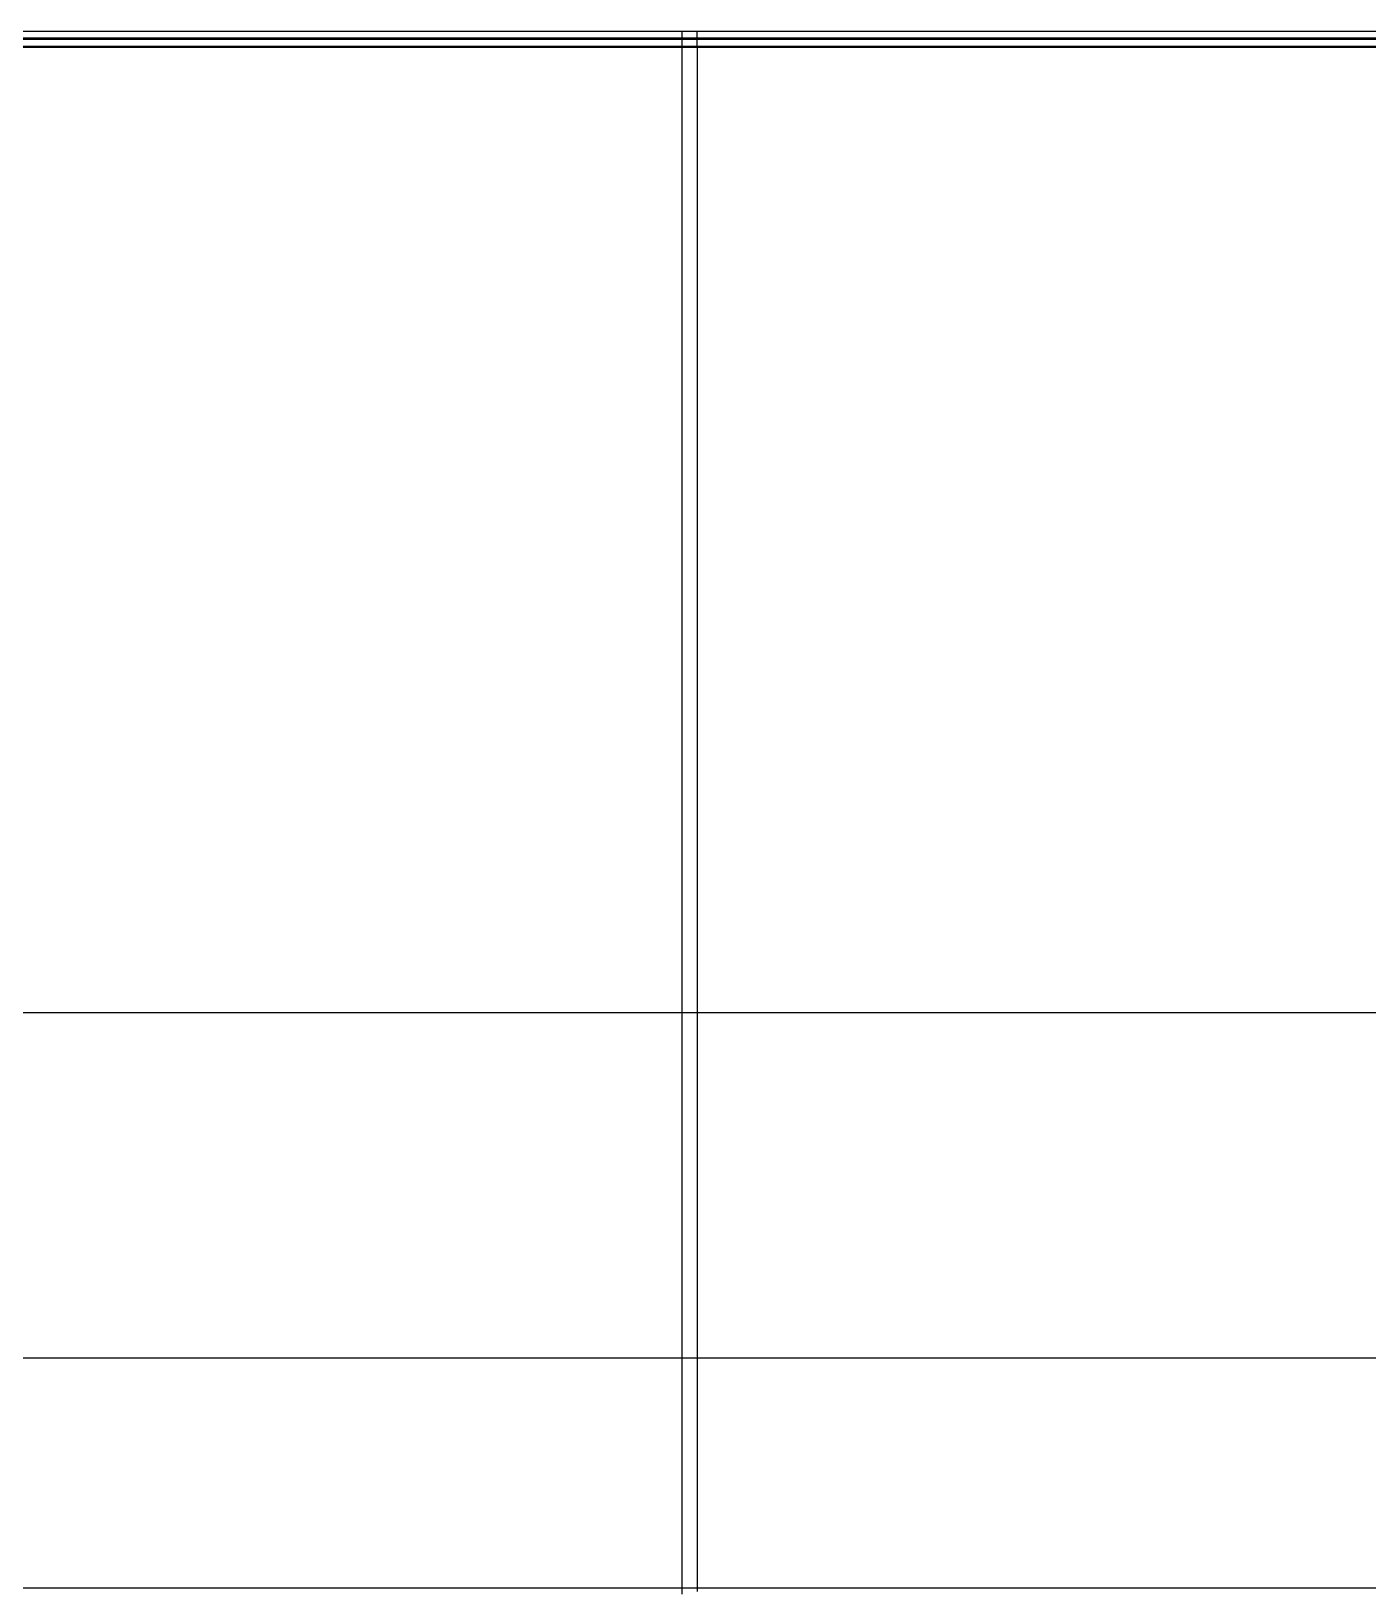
# Model space of a CAD drawing. Header units: millimetres. Extents: x -226 to 218, y -316 to 313.
# Drawn here: x -153.13 to -124.44, y -4.45 to 28.99 of the extents above; entities that cross this region are included whole.
import ezdxf

# ---------------------------------------------------------------- set-up
doc = ezdxf.new("R2010")
doc.units = ezdxf.units.MM
doc.layers.add('SKETCH', color=5, linetype='Continuous')
doc.layers.add('VISIBLE', color=7, linetype='Continuous')

msp = doc.modelspace()

# ---------------------------------------------------------------- linework, layer by layer
at = {"layer": 'SKETCH', "flags": 128}
for points in [[(-139.156, -4.586), (-139.156, -4.364), (-139.156, -4.142), (-139.156, -3.919), (-139.156, -3.697), (-139.156, -3.474), (-139.156, -3.252), (-139.156, -3.03), (-139.156, -2.807), (-139.156, -2.585), (-139.156, -2.362), (-139.156, -2.14), (-139.156, -1.918), (-139.156, -1.695), (-139.156, -1.473), (-139.156, -1.25), (-139.156, -1.028), (-139.156, -0.805), (-139.156, -0.583), (-139.156, -0.361), (-139.156, -0.138), (-139.156, 0.084), (-139.156, 0.307), (-139.156, 0.529), (-139.156, 0.751), (-139.156, 0.974), (-139.156, 1.196), (-139.156, 1.419), (-139.156, 1.641), (-139.156, 1.863), (-139.156, 2.086), (-139.156, 2.308), (-139.156, 2.53), (-139.156, 2.753), (-139.156, 2.975), (-139.156, 3.197), (-139.156, 3.42), (-139.156, 3.642), (-139.156, 3.864), (-139.156, 4.087), (-139.156, 4.309), (-139.156, 4.532), (-139.156, 4.754), (-139.156, 4.976), (-139.156, 5.199), (-139.156, 5.421), (-139.156, 5.643), (-139.156, 5.866), (-139.156, 6.088), (-139.156, 6.31), (-139.156, 6.533), (-139.156, 6.755), (-139.156, 6.978), (-139.156, 7.2), (-139.156, 7.422), (-139.156, 7.645), (-139.156, 7.867), (-139.156, 8.09), (-139.156, 8.312), (-139.156, 8.534), (-139.156, 8.757), (-139.156, 8.979), (-139.156, 9.202), (-139.156, 9.424), (-139.156, 9.646), (-139.156, 9.869), (-139.156, 10.091), (-139.156, 10.314), (-139.156, 10.536), (-139.156, 10.758), (-139.156, 10.981), (-139.156, 11.203), (-139.156, 11.426), (-139.156, 11.648), (-139.156, 11.87), (-139.156, 12.093), (-139.156, 12.315), (-139.156, 12.538), (-139.156, 12.76), (-139.156, 12.982), (-139.156, 13.205), (-139.156, 13.427), (-139.156, 13.649), (-139.156, 13.872), (-139.156, 14.094), (-139.156, 14.316), (-139.156, 14.539), (-139.156, 14.761), (-139.156, 14.984), (-139.156, 15.206), (-139.156, 15.428), (-139.156, 15.651), (-139.156, 15.873), (-139.156, 16.095), (-139.156, 16.318), (-139.156, 16.54), (-139.156, 16.762), (-139.156, 16.985), (-139.156, 17.207), (-139.156, 17.429), (-139.156, 17.652), (-139.156, 17.874), (-139.156, 18.097), (-139.156, 18.319), (-139.156, 18.541), (-139.156, 18.764), (-139.156, 18.986), (-139.156, 19.209), (-139.156, 19.431), (-139.156, 19.654), (-139.156, 19.876), (-139.156, 20.098), (-139.156, 20.321), (-139.156, 20.543), (-139.156, 20.766), (-139.156, 20.988), (-139.156, 21.21), (-139.156, 21.433), (-139.156, 21.655), (-139.156, 21.878), (-139.156, 22.1), (-139.156, 22.322), (-139.156, 22.545), (-139.156, 22.767), (-139.156, 22.99), (-139.156, 23.212), (-139.156, 23.434), (-139.156, 23.657), (-139.156, 23.879), (-139.156, 24.101), (-139.156, 24.324), (-139.156, 24.546), (-139.156, 24.768), (-139.156, 24.991), (-139.156, 25.213), (-139.156, 25.435), (-139.156, 25.658), (-139.156, 25.88), (-139.156, 26.103), (-139.156, 26.325), (-139.156, 26.547), (-139.156, 26.77), (-139.156, 26.992), (-139.156, 27.214), (-139.156, 27.437), (-139.156, 27.659), (-139.156, 27.881), (-139.156, 28.104), (-139.157, 28.327), (-139.157, 28.553), (-139.158, 28.781), (-139.159, 28.99)], [(-138.831, -4.523), (-138.831, -4.313), (-138.831, -4.104), (-138.831, -3.895), (-138.831, -3.685), (-138.831, -3.476), (-138.831, -3.267), (-138.831, -3.057), (-138.831, -2.848), (-138.831, -2.639), (-138.831, -2.43), (-138.831, -2.22), (-138.831, -2.011), (-138.831, -1.802), (-138.831, -1.592), (-138.831, -1.383), (-138.831, -1.174), (-138.831, -0.964), (-138.831, -0.755), (-138.831, -0.546), (-138.831, -0.336), (-138.831, -0.127), (-138.831, 0.082), (-138.831, 0.291), (-138.831, 0.501), (-138.831, 0.71), (-138.831, 0.919), (-138.831, 1.129), (-138.831, 1.338), (-138.831, 1.547), (-138.831, 1.757), (-138.831, 1.966), (-138.831, 2.175), (-138.831, 2.385), (-138.831, 2.594), (-138.831, 2.803), (-138.831, 3.012), (-138.831, 3.222), (-138.831, 3.431), (-138.831, 3.64), (-138.831, 3.85), (-138.831, 4.059), (-138.831, 4.269), (-138.831, 4.478), (-138.831, 4.687), (-138.831, 4.897), (-138.831, 5.106), (-138.831, 5.315), (-138.831, 5.525), (-138.831, 5.734), (-138.831, 5.943), (-138.831, 6.153), (-138.831, 6.362), (-138.831, 6.571), (-138.831, 6.781), (-138.831, 6.99), (-138.831, 7.199), (-138.831, 7.409), (-138.831, 7.618), (-138.831, 7.828), (-138.831, 8.037), (-138.831, 8.246), (-138.831, 8.456), (-138.831, 8.665), (-138.831, 8.874), (-138.831, 9.083), (-138.831, 9.293), (-138.831, 9.502), (-138.831, 9.711), (-138.831, 9.921), (-138.831, 10.13), (-138.831, 10.339), (-138.831, 10.549), (-138.831, 10.758), (-138.831, 10.967), (-138.831, 11.177), (-138.831, 11.386), (-138.831, 11.595), (-138.831, 11.804), (-138.831, 12.014), (-138.831, 12.223), (-138.831, 12.432), (-138.831, 12.642), (-138.831, 12.851), (-138.831, 13.06), (-138.831, 13.27), (-138.831, 13.479), (-138.831, 13.688), (-138.831, 13.898), (-138.831, 14.107), (-138.831, 14.316), (-138.831, 14.525), (-138.831, 14.735), (-138.831, 14.944), (-138.831, 15.153), (-138.831, 15.363), (-138.831, 15.572), (-138.831, 15.781), (-138.831, 15.991), (-138.831, 16.2), (-138.831, 16.409), (-138.831, 16.619), (-138.831, 16.828), (-138.831, 17.037), (-138.831, 17.246), (-138.831, 17.456), (-138.831, 17.665), (-138.831, 17.874), (-138.831, 18.084), (-138.831, 18.293), (-138.831, 18.502), (-138.831, 18.712), (-138.831, 18.921), (-138.831, 19.13), (-138.831, 19.34), (-138.831, 19.549), (-138.831, 19.758), (-138.831, 19.967), (-138.831, 20.177), (-138.831, 20.386), (-138.831, 20.595), (-138.831, 20.805), (-138.831, 21.014), (-138.831, 21.223), (-138.831, 21.433), (-138.831, 21.642), (-138.831, 21.851), (-138.831, 22.061), (-138.831, 22.27), (-138.831, 22.479), (-138.831, 22.688), (-138.831, 22.898), (-138.831, 23.107), (-138.831, 23.316), (-138.831, 23.526), (-138.831, 23.735), (-138.831, 23.944), (-138.831, 24.154), (-138.831, 24.363), (-138.831, 24.572), (-138.831, 24.782), (-138.831, 24.991), (-138.831, 25.2), (-138.831, 25.409), (-138.831, 25.619), (-138.831, 25.828), (-138.831, 26.037), (-138.831, 26.247), (-138.831, 26.456), (-138.831, 26.665), (-138.831, 26.875), (-138.831, 27.084), (-138.831, 27.293), (-138.831, 27.503), (-138.831, 27.712), (-138.831, 27.921), (-138.831, 28.13), (-138.831, 28.34), (-138.831, 28.55), (-138.832, 28.762), (-138.832, 28.976), (-138.832, 28.99)]]:
    msp.add_lwpolyline(points, dxfattribs=at)
at = {"layer": 'VISIBLE'}
for p, q in [((-177.036, 28.99), (177.036, 28.99)), ((-177.036, 28.844), (177.036, 28.844)), ((-177.036, 28.833), (177.036, 28.833)), ((-177.036, 28.826), (177.036, 28.826)), ((-177.036, 28.816), (177.036, 28.816)), ((-177.036, 28.67), (177.036, 28.67)), ((-172.946, 28.66), (172.946, 28.66)), ((-172.904, 28.653), (172.904, 28.653)), ((-172.84, 28.642), (172.84, 28.642)), ((-192.783, 7.909), (192.783, 7.909)), ((-192.783, 0.494), (192.783, 0.494)), ((-192.726, 0.494), (192.726, 0.494)), ((-192.726, -4.448), (192.726, -4.448))]:
    msp.add_line(p, q, dxfattribs=at)

doc.saveas('drawing.dxf')
